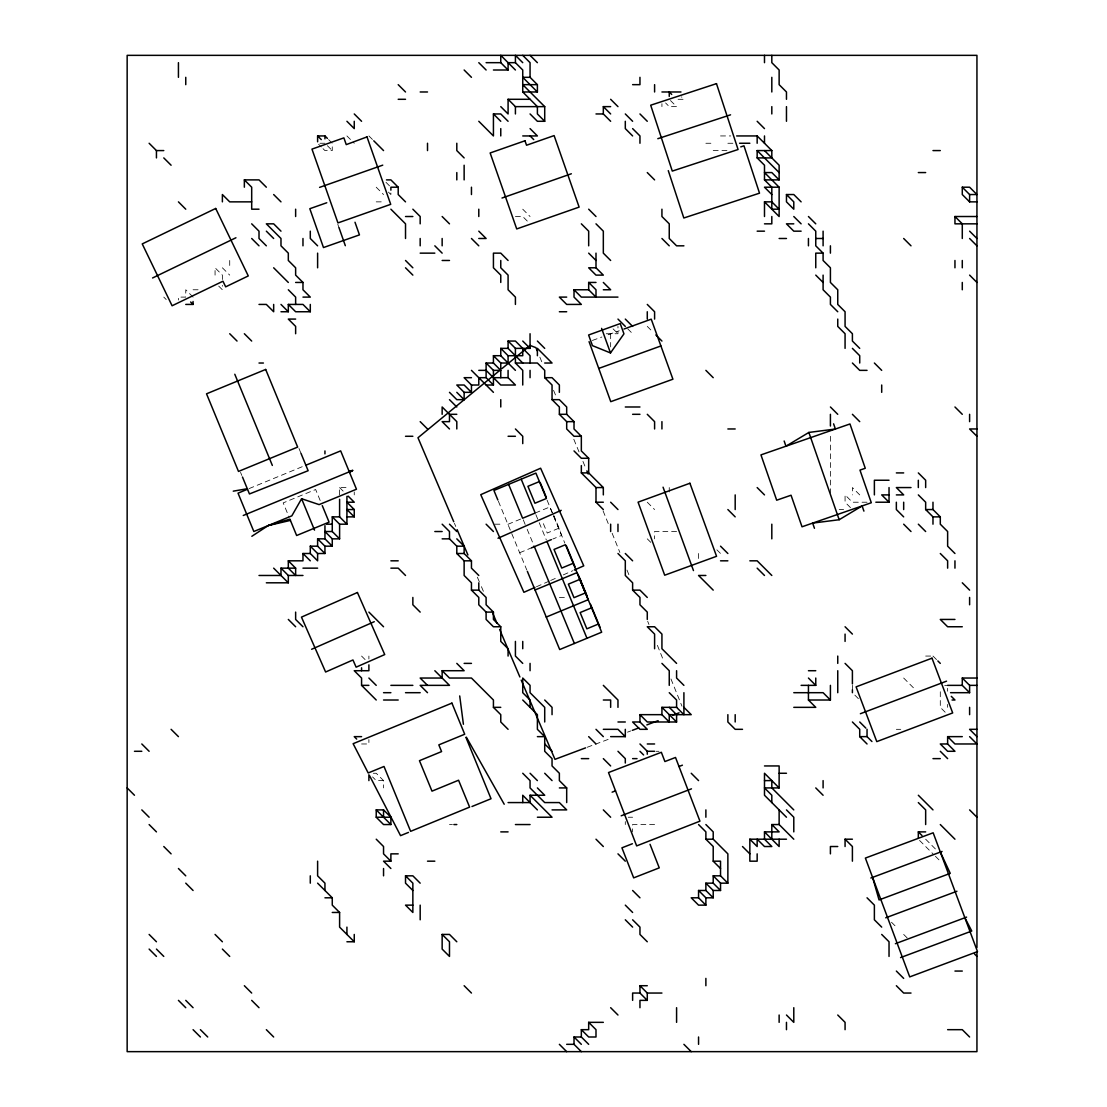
<?xml version="1.0" encoding="UTF-8"?>
<svg xmlns="http://www.w3.org/2000/svg" width="1107" height="1107" viewBox="0 0 1107 1107"><rect width="100%" height="100%" fill="white"/><g stroke="black" fill="none" stroke-linecap="round" stroke-linejoin="round"><path stroke-width="0.75" stroke-dasharray="5 3.75" d="M536.494 586.738L549.1 581.175M550.677 580.469L556.973 577.688M563.283 574.907L572.734 570.728M507.919 524.317L522.601 518.242M535.193 513.025L549.888 506.951L561.65 535.387L552.836 539.026M558.703 528.288L547.245 533.02L542.679 521.964M519.667 552.739L532.896 547.273M249.075 488.602L302.723 466.504M587.208 747.267L593.656 744.845M595.262 744.25L609.763 738.798M627.503 732.156L630.727 730.952M592.356 340.458L601.848 337.026M608.172 334.743L619.256 330.744M678.051 99.298L683.905 99.298L681.469 96.862M720.532 135.94L730.786 135.94M324.946 143.26L317.612 143.26L321.279 146.927M705.879 143.26L713.212 143.26M727.866 143.26L733.72 143.26M328.613 139.593L332.266 143.26L332.266 150.58L324.946 150.58L322.497 148.144M713.212 150.58L727.866 150.58M376.228 201.861L383.548 201.861M515.419 216.515L522.739 216.515L528.842 222.618M193.075 289.771L200.409 289.771M606.249 333.733L617.969 333.733L617.969 326.399M339.6 494.898L339.6 487.564L346.92 487.564M867.044 502.218L852.404 502.218L845.07 494.898L845.07 502.218L852.404 509.552M839.217 509.552L843.603 509.552M494.898 524.192L500.765 524.192M676.585 531.526L654.597 531.526L654.597 538.846M559.367 597.448L566.687 597.448M925.66 656.064L931.513 656.064M944.7 685.358L947.634 685.358M896.352 729.319L900.752 729.319M361.574 743.973L368.894 743.973L368.894 739.573M656.064 751.293L658.997 751.293M373.294 773.267L376.228 773.267L383.548 780.601L383.548 787.921M383.548 780.601L376.228 780.601L372.561 776.934M628.236 817.229L632.623 817.229M449.484 824.549L452.417 824.549M654.597 824.549L632.623 824.549L632.623 831.883M670.468 100.529L676.585 106.632L669.251 106.632L665.598 102.965M859.724 494.898L852.404 487.564L852.404 494.898M647.277 326.399L653.379 332.501M522.739 209.195L530.059 216.515M627.738 328.848L632.623 333.733M613.084 328.848L617.969 333.733M932.98 656.064L936.647 659.717M368.894 135.94L372.561 139.593M945.184 712.23L940.3 707.345L940.3 688.291M903.672 678.038L915.89 690.242M346.92 135.94L354.254 143.26M385.997 182.323L389.65 185.99M388.432 192.092L390.882 194.541L390.882 191.608M376.228 187.208L383.548 194.541M327.381 145.695L332.266 150.58M716.866 549.833L720.532 553.5M854.839 695.127L859.724 700.011M647.277 502.218L654.597 509.552M647.277 538.846L653.379 544.948M925.66 839.203L936.647 850.19M919.543 840.421L932.98 853.857M935.429 856.292L940.3 861.177M891.467 922.228L896.352 927.113M903.672 934.433L908.556 939.317M222.382 267.797L229.716 275.117M218.716 286.104L222.382 289.771L222.382 285.385M193.075 297.105L185.755 289.771L185.755 297.105L178.435 297.105L178.435 300.025M163.781 297.105L166.216 299.54M339.6 487.564L344.485 492.449M361.574 656.064L367.676 662.166M454.423 523.307L455.766 526.475M477.366 577.162L480.742 585.091M481.42 586.668L483.441 591.429M539.842 357.132L543.108 365.019M553.555 390.301L556.171 396.624M573.813 439.285L579.03 451.919M582.946 461.398L586.212 469.299M553.583 514.921L560.377 531.36M547.079 500.156L564.847 543.15M535.857 514.603L546.305 539.884M523.265 519.82L526.531 527.721M527.181 529.298L534.363 546.664M498.371 501.236L526.807 570.008M298.973 448.46L300.855 453.026M320.172 500.502L315.647 489.515L283.198 502.882L289.024 517.011M240.551 472.371L241.824 475.47M603.066 510.811L608.892 525.216M612.129 533.228L619.878 552.448M626.991 570.063L628.942 574.865M647.692 621.318L648.979 624.514M657.392 645.339L663.854 661.349M670.967 678.978L681.967 706.197M337.815 224.32L338.95 227.558M947.634 688.291L947.634 691.225M947.634 704.412L947.634 707.345M852.404 685.358L852.404 689.758M830.416 436.283L830.416 493.431M698.559 553.5L698.559 560.82M669.251 487.564L669.251 491.965M661.931 103.698L661.931 106.632M625.303 821.615L625.303 824.549M610.649 333.733L610.649 346.92M368.894 656.064L368.894 658.997M354.254 491.965L354.254 494.898M229.716 260.477L229.716 267.797M222.382 279.517L222.382 275.117L215.062 267.797L215.062 275.117"/><path stroke-width="1.5" d="M305.878 465.217L340.665 450.881L356.468 489.225L319.107 504.612L301.602 498.731L291.833 515.848L253.835 531.498L238.033 493.155L247.498 489.252M610.483 352.939L623.947 333.857L620.238 323.576L588.606 335.006L592.439 345.633L610.483 352.939L601.613 328.378M499.382 370.72L417.976 437.749L453.745 521.715M502.038 368.52L530.059 345.453L535.926 347.653L537.227 350.808M251.843 536.286L268.268 525.548L289.896 519.128L296.634 535.511L329.083 522.144L322.275 505.622M349.563 472.468L352.676 470.433L348.982 471.084M833.599 423.843L835.398 429.032L808.871 432.436L785.956 446.204L784.157 441.015M814.461 528.302L812.649 523.099L839.175 519.723L862.118 505.941L871.306 502.744L859.973 470.115L865.259 468.275L849.968 423.967L760.952 454.894L776.685 500.212L791.048 495.23L802.022 526.794L862.118 505.941L863.917 511.13M235.943 237.756L152.572 277.968M561.221 510.327L498.012 538.251M534.93 587.43L523.902 592.3L480.756 494.663L540.617 468.219L583.749 565.857L574.298 570.036M374.263 621.705L311.607 649.283M243.263 515.488L352.676 470.433M539.4 481.573L527.928 486.305L534.93 503.228L546.388 498.496L535.899 473.104L493.916 490.456L497.859 500.004M531.429 547.882L551.369 539.635M573.191 563.311L561.733 568.057L554.026 549.446L565.483 544.699L601.668 632.208L559.699 649.546L527.361 571.364M535.055 589.976L577.038 572.623L588.232 599.703L546.263 617.056M591.595 607.826L580.137 612.558L586.848 628.818L598.306 624.085M408.483 832.409L400.554 835.647L369.655 775.855M471.969 806.519L491.024 798.742L465.936 737.414M632.388 843.742L621.926 847.824L633.674 877.865L659.26 867.86L650.03 844.295M612.116 792.169L615.534 790.855L636.65 845.9L699.942 821.159L675.519 757.465L664.906 761.547L661.349 752.29L608.518 772.548L615.534 790.855M678.978 766.501L682.41 765.186M621.179 815.804L691.474 788.834M860.374 713.724L946.54 681.165M585.589 747.875L554.967 759.347L521.231 680.141M632.332 730.343L638.781 727.922M646.834 724.905L658.125 720.671M672.627 715.233L679.075 712.811M870.863 878.017L942.071 851.449M956.932 891.246L885.725 917.814M895.383 943.704L966.591 917.122M900.558 957.597L971.766 931.029L964.861 917.772M624.016 329.014L651.234 319.176L672.918 379.203L610.76 401.675L589.062 341.648M598.749 368.423L660.907 345.965M319.591 187.374L382.745 165.151M326.759 202.747L309.822 208.711L323.479 247.553L359.457 234.892L355.001 222.244M571.35 173.771L502.011 198.028M657.807 138.693L730.551 114.824M740.763 146.871L743.973 145.82L759.513 193.172L683.822 217.996L668.282 170.63M268.268 525.548L290.408 520.401M233.259 491.162L247.29 488.727M486.111 62.67L500.765 62.67L508.085 70.004L508.085 62.67L515.419 62.67L522.739 70.004L522.739 91.978L537.393 106.632L537.393 113.952L544.713 121.286L544.713 106.632L522.739 84.658L537.393 84.658L537.393 91.978L522.739 91.978M493.431 70.004L508.085 70.004M537.393 84.658L530.059 77.324L522.739 77.324L537.393 91.978M632.623 84.658L639.957 84.658L639.957 77.324M420.176 91.978L427.51 91.978M661.931 91.978L680.971 91.978M398.202 99.298L405.522 99.298M500.765 106.632L508.085 113.952L508.085 99.298L530.059 99.298M508.085 99.298L515.419 106.632L544.713 106.632M610.649 121.286L603.329 113.952L603.329 106.632L610.649 106.632M478.791 121.286L493.431 135.94L493.431 113.952L500.765 113.952L508.085 121.286M595.995 113.952L603.329 113.952M544.713 121.286L537.393 121.286L530.059 113.952M317.612 141.793L317.612 135.94L324.946 135.94L327.381 138.375M522.739 135.94L537.393 135.94L530.059 128.606M736.653 135.94L757.16 135.94L771.814 150.58L771.814 157.914L757.16 157.914L757.16 150.58L771.814 150.58M739.587 143.26L749.84 143.26M149.127 143.26L156.447 150.58L163.781 150.58M932.98 150.58L940.3 150.58M918.326 172.567L925.66 172.567M244.356 187.208L244.356 179.888L259.01 179.888L266.344 187.208M386.481 179.888L390.882 179.888L398.202 187.208L398.202 194.541L405.522 201.861M757.16 157.914L764.494 165.234L764.494 179.888L779.134 179.888L779.134 165.234L764.494 150.58M398.202 187.208L390.882 187.208L390.882 190.141M764.494 179.888L771.814 187.208L771.814 209.195L779.134 209.195L771.814 201.861L764.494 201.861L779.134 216.515L779.134 187.208L764.494 187.208L771.814 194.541M962.287 187.208L969.607 187.208L976.941 194.541L969.607 194.541L962.287 187.208L962.287 194.541L969.607 201.861L976.941 201.861M786.468 194.541L793.788 201.861L793.788 209.195L786.468 201.861L786.468 194.541L793.788 194.541L801.122 201.861M251.69 201.861L229.716 201.861L222.382 194.541L222.382 201.861M259.01 209.195L251.69 209.195L251.69 187.208L244.356 179.888M405.522 216.515L412.856 216.515M976.941 223.835L954.954 223.835L954.954 216.515L976.941 216.515M764.494 223.835L771.814 223.835L771.814 216.515M793.788 223.835L786.468 223.835L793.788 231.169L801.122 231.169M757.16 231.169L764.494 231.169M478.791 238.489L486.111 238.489L478.791 231.169M779.134 238.489L786.468 238.489M815.762 238.489L823.096 238.489M683.905 245.823L676.585 245.823L669.251 238.489L669.251 223.835L661.931 216.515L661.931 209.195M420.176 253.143L434.83 253.143M859.724 348.373L852.404 341.053L852.404 333.733L845.07 326.399L845.07 311.745L837.75 304.425L837.75 289.771L830.416 282.451L830.416 267.797L823.096 260.477L823.096 253.143L815.762 253.143L815.762 267.797M442.15 260.477L449.484 260.477M595.995 267.797L588.675 267.797L595.995 275.117L603.329 275.117L595.995 267.797L595.995 253.143M295.638 282.451L302.972 282.451L302.972 289.771L310.292 297.105L302.972 297.105M588.675 282.451L595.995 289.771L595.995 297.105L588.675 289.771L588.675 282.451L595.995 282.451M566.687 297.105L559.367 297.105L566.687 304.425L581.341 304.425L574.021 297.105L574.021 289.771L588.675 289.771M603.329 289.771L610.649 289.771L603.329 282.451M617.969 297.105L581.341 297.105L574.021 289.771M185.755 304.425L193.075 304.425L193.075 301.491M259.01 304.425L266.344 304.425L273.664 311.745L273.664 304.425M280.984 311.745L288.318 311.745L288.318 304.425L302.972 304.425L310.292 311.745L310.292 304.425M310.292 311.745L295.638 311.745L288.318 304.425M559.367 311.745L566.687 311.745M295.638 319.079L288.318 319.079L295.638 326.399L295.638 333.733M522.739 363.027L508.085 348.373L508.085 341.053L515.419 341.053L530.059 355.707L530.059 363.027M515.419 370.361L500.765 355.707L500.765 348.373L508.085 348.373M508.085 341.053L515.419 348.373L530.059 348.373L530.059 333.733M493.431 363.027L486.111 363.027L493.431 370.361L500.765 370.361L493.431 363.027L493.431 355.707L500.765 355.707M500.765 348.373L508.085 355.707L522.739 355.707L522.739 348.373M259.01 363.027L263.411 363.027M493.431 355.707L500.765 363.027L508.085 363.027L508.085 355.707M515.419 348.373L515.419 363.027L537.393 363.027L544.713 370.361L544.713 377.681L552.047 385.015L552.047 399.655L559.367 406.989L559.367 414.309L566.687 421.642L574.021 421.642L574.021 428.963L581.341 436.283L581.341 450.936L588.675 458.27L588.675 472.91L603.329 487.564L603.329 494.898M544.713 363.027L552.047 363.027L537.393 348.373L537.393 355.707M478.791 370.361L486.111 370.361L500.765 385.015L515.419 385.015L508.085 377.681L493.431 377.681M867.044 370.361L859.724 370.361L852.404 363.027M471.457 377.681L464.137 377.681L471.457 385.015L478.791 385.015L478.791 377.681L486.111 377.681L493.431 385.015L486.111 385.015M544.713 377.681L552.047 377.681L559.367 385.015L559.367 392.335M471.457 392.335L464.137 385.015L456.804 385.015L464.137 392.335L471.457 392.335L471.457 385.015M464.137 392.335L464.137 399.655L456.804 399.655L449.484 392.335M552.047 399.655L559.367 399.655L566.687 406.989L566.687 414.309L574.021 421.642M625.303 406.989L639.957 406.989M456.804 414.309L449.484 414.309L449.484 421.642L442.15 421.642L449.484 428.963M559.367 414.309L566.687 414.309M632.623 414.309L639.957 414.309M727.866 428.963L735.186 428.963M976.941 428.963L969.607 428.963L976.941 436.283M405.522 436.283L412.856 436.283M508.085 436.283L515.419 436.283M581.341 436.283L574.021 436.283L566.687 428.963L566.687 421.642M588.675 458.27L581.341 458.27L574.021 450.936M581.341 465.59L581.341 472.91L588.675 472.91M896.352 472.91L903.672 472.91M889.032 480.244L874.378 480.244L874.378 494.898M581.341 472.91L595.995 487.564L603.329 487.564M911.006 487.564L896.352 487.564L903.672 494.898L896.352 494.898M889.032 494.898L881.698 494.898L889.032 502.218L875.845 502.218M595.995 487.564L595.995 502.218L603.329 502.218M354.254 516.872L354.254 509.552L346.92 509.552L354.254 516.872L346.92 516.872M918.326 494.898L925.66 502.218L925.66 509.552L932.98 509.552L940.3 516.872L940.3 524.192L947.634 531.526L947.634 546.18L954.954 553.5M332.266 516.872L339.6 516.872L346.92 524.192L339.6 524.192L332.266 516.872L332.266 531.526L339.6 538.846L332.266 538.846L324.946 531.526L332.266 531.526M925.66 509.552L932.98 516.872L940.3 516.872M326.413 524.192L332.266 524.192M434.83 531.526L442.15 531.526M317.612 553.5L317.612 560.82L310.292 553.5L310.292 546.18L317.612 553.5L324.946 553.5L317.612 546.18L317.612 538.846L324.946 538.846L332.266 546.18L332.266 538.846M442.15 538.846L449.484 538.846L456.804 546.18L464.137 546.18L464.137 553.5L471.457 560.82L471.457 568.154L478.791 575.474M310.292 546.18L317.612 546.18M317.612 538.846L324.946 546.18L332.266 546.18M288.318 560.82L295.638 568.154L295.638 575.474L288.318 568.154L288.318 560.82L302.972 560.82L302.972 553.5L310.292 553.5M456.804 546.18L456.804 553.5L464.137 553.5M390.882 560.82L398.202 560.82M456.804 553.5L464.137 560.82L471.457 560.82M720.532 560.82L727.866 560.82M749.84 560.82L757.16 560.82L771.814 575.474M259.01 575.474L280.984 575.474L280.984 568.154L295.638 568.154M302.972 568.154L317.612 568.154M390.882 568.154L398.202 568.154L405.522 575.474M280.984 568.154L288.318 575.474L302.972 575.474M705.879 575.474L698.559 575.474L713.212 590.128M266.344 582.808L288.318 582.808L288.318 575.474M464.137 560.82L464.137 575.474L471.457 582.808L471.457 590.128L478.791 590.128L486.111 597.448L486.111 604.782L493.431 612.102L493.431 619.436L500.765 626.756L500.765 641.41L508.085 648.73L508.085 656.064M617.969 553.5L625.303 560.82L625.303 575.474L632.623 582.808L632.623 590.128L639.957 590.128L647.277 597.448M471.457 590.128L478.791 597.448L478.791 604.782L486.111 612.102L493.431 612.102M954.954 619.436L940.3 619.436L947.634 626.756L962.287 626.756M500.765 626.756L493.431 626.756L486.111 619.436L486.111 612.102M464.137 663.384L471.457 663.384M427.51 685.358L420.176 678.038L442.15 678.038L442.15 670.717L464.137 670.717L456.804 663.384M808.442 670.717L815.762 670.717M962.287 678.038L969.607 685.358L969.607 692.691L962.287 685.358L962.287 678.038L976.941 678.038M368.894 664.85L368.894 670.717L354.254 670.717L361.574 678.038L361.574 685.358L368.894 685.358M390.882 685.358L412.856 685.358M801.122 685.358L815.762 685.358L815.762 678.038M947.634 685.358L962.287 685.358M969.607 685.358L976.941 685.358M383.548 692.691L390.882 692.691M405.522 692.691L420.176 692.691M793.788 692.691L823.096 692.691L830.416 700.011L830.416 685.358M950.567 692.691L969.607 692.691M383.548 700.011L398.202 700.011M603.329 700.011L610.649 700.011L610.649 707.345M808.442 685.358L808.442 700.011L830.416 700.011M952.034 700.011L954.954 700.011L951.3 696.358M442.15 670.717L449.484 678.038L471.457 678.038L493.431 700.011L493.431 707.345L500.765 707.345M683.905 707.345L691.225 714.665L669.251 714.665L669.251 721.985L661.931 714.665L661.931 707.345L676.585 707.345L683.905 714.665L683.905 692.691M793.788 707.345L815.762 707.345L808.442 700.011M639.957 721.985L632.623 721.985L639.957 729.319L647.277 729.319L639.957 721.985L639.957 714.665L661.931 714.665M617.969 721.985L625.303 721.985M669.251 707.345L676.585 714.665L676.585 721.985L647.277 721.985L639.957 714.665M603.329 729.319L617.969 729.319L625.303 736.639L625.303 729.319M742.506 729.319L735.186 729.319L727.866 721.985L727.866 714.665M976.941 729.319L969.607 729.319L976.941 736.639M361.574 736.639L354.254 736.639L356.689 739.089M537.393 736.639L544.713 736.639L544.713 751.293L552.047 758.627L552.047 765.947L559.367 773.267L559.367 780.601L566.687 787.921L566.687 802.575M610.649 736.639L625.303 736.639M852.404 721.985L859.724 729.319L859.724 736.639L867.044 736.639L871.929 741.524M947.634 743.973L940.3 743.973L947.634 751.293L954.954 751.293L947.634 743.973L947.634 736.639L962.287 736.639M647.277 743.973L654.597 743.973M134.473 751.293L141.807 751.293M639.957 743.973L647.277 751.293L654.597 751.293M581.341 758.627L588.675 758.627M632.623 758.627L637.023 758.627M932.98 758.627L940.3 758.627M764.494 765.947L779.134 765.947L779.134 787.921L764.494 787.921L771.814 795.255L771.814 802.575M779.134 773.267L786.468 773.267M764.494 780.601L771.814 780.601L771.814 787.921L793.788 809.895M559.367 787.921L566.687 787.921M508.085 802.575L530.059 802.575L530.059 795.255L544.713 795.255L537.393 787.921M376.228 809.895L383.548 809.895L390.882 817.229L390.882 824.549L383.548 824.549L376.228 817.229L376.228 809.895L390.882 824.549M552.047 809.895L566.687 809.895L559.367 802.575L544.713 802.575L530.059 787.921L530.059 780.601L522.739 773.267M376.228 817.229L390.882 817.229M537.393 817.229L552.047 817.229L530.059 795.255M453.884 824.549L456.804 824.549M515.419 824.549L530.059 824.549M771.814 839.203L771.814 824.549L779.134 824.549L793.788 839.203M500.765 831.883L508.085 831.883M757.16 853.857L757.16 861.177L749.84 861.177L749.84 839.203L757.16 846.523L757.16 839.203L764.494 846.523L771.814 846.523L764.494 839.203L764.494 831.883L779.134 831.883L771.814 824.549M918.326 837.736L918.326 831.883L925.66 831.883M698.559 824.549L705.879 831.883L705.879 839.203L713.212 839.203L727.866 853.857L727.866 883.165L720.532 883.165L713.212 875.831L713.212 883.165L720.532 890.485L713.212 890.485L705.879 883.165L713.212 883.165M749.84 839.203L786.468 839.203M845.07 846.523L845.07 839.203L852.404 839.203M837.75 846.523L830.416 846.523L830.416 853.857M398.202 853.857L390.882 853.857L390.882 861.177L383.548 861.177L390.882 868.511M427.51 861.177L434.83 861.177M705.879 839.203L713.212 846.523L713.212 861.177L720.532 861.177L720.532 875.831L727.866 883.165M412.856 890.485L405.522 883.165L405.522 875.831L412.856 875.831L420.176 883.165M713.212 875.831L720.532 875.831M698.559 890.485L705.879 890.485L713.212 897.805L705.879 897.805L698.559 890.485L698.559 897.805L705.879 905.139L698.559 905.139L691.225 897.805L698.559 897.805M324.946 897.805L332.266 897.805L332.266 905.139L339.6 912.459L339.6 927.113L354.254 941.766L346.92 941.766M412.856 905.139L405.522 905.139L412.856 912.459L412.856 883.165L405.522 875.831M332.266 912.459L339.6 912.459M442.15 934.433L449.484 941.766L449.484 956.42L442.15 949.086L442.15 934.433L449.484 934.433L456.804 941.766M954.954 971.06L962.287 971.06M639.957 985.714L647.277 993.048L647.277 1000.368L639.957 993.048L639.957 985.714L647.277 985.714M639.957 993.048L632.623 993.048L632.623 1000.368M647.277 993.048L661.931 993.048M911.006 993.048L903.672 993.048L896.352 985.714M647.277 1000.368L639.957 1000.368L639.957 1007.702M588.675 1044.33L581.341 1036.996L581.341 1029.676L588.675 1029.676L588.675 1022.342L603.329 1022.342M947.634 1029.676L962.287 1029.676L969.607 1036.996M581.341 1051.65L574.021 1044.33L574.021 1036.996L581.341 1036.996M566.687 1044.33L574.021 1044.33M954.954 216.515L962.287 223.835L962.287 238.489M969.607 231.169L976.941 238.489M969.607 238.489L976.941 245.823M969.607 275.117L976.941 282.451M903.672 238.489L911.006 245.823M757.16 121.286L764.494 128.606M757.16 150.58L779.134 172.567M779.134 179.888L771.814 172.567L764.494 172.567L779.134 187.208M808.442 216.515L815.762 223.835M808.442 223.835L815.762 231.169L815.762 245.823L823.096 253.143M671.7 94.427L669.251 91.978L669.251 96.378M793.788 216.515L801.122 223.835M954.954 406.989L962.287 414.309M815.762 275.117L823.096 282.451M639.957 113.952L647.277 121.286M837.75 311.745L830.416 304.425L830.416 297.105L823.096 289.771L823.096 275.117M610.649 99.298L617.969 106.632M625.303 113.952L632.623 121.286M874.378 363.027L881.698 370.361M632.623 128.606L639.957 135.94L639.957 143.26M852.404 348.373L859.724 355.707L859.724 363.027M603.329 106.632L610.649 113.952M632.623 135.94L625.303 128.606L625.303 121.286M530.059 55.35L537.393 62.67M647.277 172.567L654.597 179.888M522.739 55.35L530.059 62.67L530.059 77.324M522.739 62.67L515.419 55.35L515.419 62.67M515.419 70.004L500.765 55.35L500.765 62.67M918.326 472.91L925.66 480.244L925.66 487.564M852.404 414.309L859.724 421.642M661.931 238.489L669.251 245.823M830.416 406.989L837.75 414.309M478.791 62.67L486.111 70.004M464.137 70.004L471.457 77.324M530.059 135.94L533.726 139.593M918.326 524.192L925.66 531.526M903.672 516.872L896.352 509.552L896.352 502.218M940.3 553.5L947.634 560.82L947.634 568.154M493.431 113.952L500.765 121.286M588.675 209.195L595.995 216.515M903.672 524.192L911.006 531.526M962.287 582.808L969.607 590.128M595.995 223.835L603.329 231.169L603.329 253.143L610.649 260.477M581.341 223.835L588.675 231.169L588.675 245.823M647.277 304.425L654.597 311.745L654.597 319.079M588.675 253.143L595.995 260.477M705.879 370.361L713.212 377.681M655.828 334.951L661.931 341.053M398.202 84.658L405.522 91.978M464.137 157.914L456.804 150.58L456.804 143.26M625.303 319.079L632.623 326.399M617.969 319.079L625.303 326.399M937.864 660.948L940.3 663.384M757.16 487.564L764.494 494.898M508.085 260.477L500.765 253.143L493.431 253.143L493.431 267.797L500.765 275.117L500.765 282.451M354.254 113.952L361.574 121.286M373.779 140.81L383.548 150.58M471.457 238.489L478.791 245.823M647.277 414.309L654.597 421.642L654.597 428.963M969.607 736.639L976.941 743.973L954.954 743.973L947.634 736.639M346.92 121.286L354.254 128.606L354.254 121.286M442.15 216.515L449.484 223.835M727.866 509.552L735.186 516.872M845.07 626.756L852.404 634.09M412.856 209.195L420.176 216.515L420.176 223.835M537.393 341.053L544.713 348.373M434.83 245.823L442.15 253.143M757.16 568.154L764.494 575.474M940.3 751.293L947.634 758.627M317.612 135.94L321.279 139.593M390.882 209.195L405.522 223.835L405.522 238.489M522.739 341.053L530.059 348.373M845.07 663.384L852.404 670.717L852.404 683.905M720.532 546.18L727.866 553.5M969.607 809.895L976.941 817.229M515.419 363.027L522.739 370.361L522.739 385.015M405.522 260.477L412.856 267.797M405.522 267.797L412.856 275.117M859.724 721.985L865.826 728.102M808.442 678.038L815.762 685.358M859.724 736.639L867.044 743.973M918.326 795.255L932.98 809.895M918.326 802.575L925.66 809.895L925.66 824.549M940.3 824.549L954.954 839.203M610.649 502.218L617.969 509.552M471.457 370.361L493.431 392.335M595.995 502.218L603.329 509.552M515.419 428.963L522.739 436.283L522.739 443.616M918.326 831.883L921.993 835.536M273.664 194.541L280.984 201.861M317.612 245.823L310.292 238.489L310.292 231.169M625.303 553.5L632.623 560.82M456.804 392.335L464.137 399.655M280.984 231.169L273.664 223.835L266.344 223.835L280.984 238.489L280.984 245.823L288.318 253.143L288.318 260.477L295.638 267.797L295.638 275.117L302.972 282.451M449.484 399.655L456.804 406.989M632.623 590.128L639.957 597.448L639.957 604.782L647.277 612.102L647.277 619.436M266.344 231.169L273.664 238.489M251.69 223.835L259.01 231.169L259.01 238.489L266.344 245.823M815.762 787.921L823.096 795.255M974.492 953.971L976.941 956.42M251.69 238.489L259.01 245.823M676.585 663.384L661.931 648.73L661.931 634.09L654.597 626.756L647.277 626.756L654.597 634.09L654.597 648.73M163.781 157.914L171.101 165.234M273.664 267.797L288.318 282.451M845.07 839.203L852.404 846.523L852.404 861.177M288.318 289.771L295.638 297.105L295.638 304.425M420.176 421.642L427.51 428.963M661.931 663.384L669.251 670.717L669.251 685.358M683.905 685.358L676.585 678.038L676.585 670.717M779.134 787.921L764.494 773.267L764.494 795.255L786.468 817.229M178.435 201.861L185.755 209.195M280.984 304.425L288.318 311.745M669.251 692.691L676.585 700.011L676.585 707.345M786.468 809.895L793.788 817.229L793.788 831.883M867.044 897.805L874.378 905.139L874.378 919.792L881.698 927.113M486.111 524.192L493.431 531.526M661.931 707.345L676.585 721.985M881.698 934.433L889.032 941.766L889.032 956.42M764.494 831.883L779.134 846.523L779.134 839.203M449.484 524.192L456.804 531.526M896.352 971.06L903.672 978.394M442.15 524.192L449.484 531.526L449.484 538.846M456.804 538.846L464.137 546.18M603.329 685.358L617.969 700.011L617.969 707.345M691.225 773.267L698.559 780.601M244.356 333.733L251.69 341.053M229.716 333.733L237.036 341.053M742.506 846.523L749.84 853.857M190.639 301.99L193.075 304.425M639.957 751.293L643.61 754.96M705.879 824.549L713.212 831.883L713.212 839.203M595.995 729.319L603.329 736.639M617.969 751.293L625.303 758.627L625.303 763.014M522.739 663.384L515.419 656.064L515.419 641.41M348.138 496.116L354.254 502.218L346.92 502.218L354.254 509.552M588.675 736.639L595.995 743.973M713.212 861.177L720.532 868.511M544.713 700.011L552.047 707.345L552.047 714.665M603.329 758.627L610.649 765.947M522.739 700.011L537.393 714.665L537.393 729.319L544.713 736.639M837.75 1015.022L845.07 1022.342L845.07 1029.676M420.176 612.102L412.856 604.782L412.856 597.448M544.713 743.973L552.047 751.293M603.329 809.895L610.649 817.229M493.431 707.345L500.765 714.665L500.765 721.985L508.085 729.319M544.713 773.267L552.047 780.601M786.468 1015.022L793.788 1022.342L793.788 1007.702M434.83 670.717L449.484 685.358L420.176 685.358L427.51 692.691M617.969 853.857L625.303 861.177M368.894 612.102L383.548 626.756M530.059 773.267L537.393 780.601M595.995 839.203L603.329 846.523M302.972 553.5L310.292 560.82M632.623 890.485L639.957 897.805M537.393 809.895L522.739 795.255L522.739 802.575M625.303 905.139L632.623 912.459M632.623 919.792L639.957 927.113L639.957 934.433L647.277 941.766M273.664 568.154L288.318 582.808M625.303 919.792L632.623 927.113M368.894 678.038L376.228 685.358M302.972 626.756L295.638 619.436L295.638 612.102M361.574 685.358L376.228 700.011M288.318 619.436L295.638 626.756M683.905 1044.33L691.225 1051.65M610.649 1007.702L617.969 1015.022M588.675 1022.342L595.995 1029.676L595.995 1036.996L588.675 1036.996L581.341 1029.676M376.228 839.203L383.548 846.523L383.548 853.857L390.882 861.177M574.021 1036.996L581.341 1044.33M559.367 1044.33L566.687 1051.65M464.137 985.714L471.457 993.048M171.101 729.319L178.435 736.639M317.612 883.165L332.266 897.805M141.807 743.973L149.127 751.293M127.153 787.921L134.473 795.255M141.807 809.895L149.127 817.229M149.127 824.549L156.447 831.883M163.781 846.523L171.101 853.857M178.435 868.511L185.755 875.831M185.755 883.165L193.075 890.485M215.062 934.433L222.382 941.766M222.382 949.086L229.716 956.42M244.356 985.714L251.69 993.048M251.69 1000.368L259.01 1007.702M266.344 1029.676L273.664 1036.996M149.127 934.433L156.447 941.766M156.447 949.086L163.781 956.42M149.127 949.086L156.447 956.42M185.755 1000.368L193.075 1007.702M178.435 1000.368L185.755 1007.702M200.409 1029.676L207.729 1036.996M193.075 1029.676L200.409 1036.996M466.379 737.22L504.211 804.249M940.355 852.086L977.495 951.605L909.719 976.9L902.274 956.96L865.383 858.077L933.159 832.796L940.355 852.086L950.249 873.368L879.055 899.936L872.593 877.381M457.122 529.644L467.915 554.981M492.892 613.61L496.932 623.103M499.631 629.44L519.875 676.972M586.876 470.876L588.177 474.031M566.369 545.862L574.976 566.659M580.566 580.206L585.382 591.844M590.543 604.339L600.036 627.282M521.203 479.179L535.193 513.025L522.601 518.242L508.611 484.382M546.955 541.461L586.973 638.282M534.363 546.664L574.381 643.485M540.23 482.61L546.235 497.168M578.864 576.069L580.815 580.815M585.133 591.235L587.084 595.981M300.993 453.358L308.133 470.71L249.449 493.957L242.461 477.006M301.602 498.731L314.526 530.128M234.795 374.249L272.336 465.424M663.065 487.191L693.466 570.575M345.329 245.685L338.95 227.558M808.871 432.436L839.175 519.709M459.709 695.943L463.404 724.255M976.941 947.62L976.941 55.35L127.153 55.35L127.153 1051.65L976.941 1051.65L976.941 952.02M969.607 194.541L969.607 201.861M969.607 414.309L969.607 421.642M969.607 597.448L969.607 604.782M969.607 707.345L969.607 714.665M962.287 260.477L962.287 267.797M962.287 282.451L962.287 289.771M954.954 260.477L954.954 267.797M954.954 560.82L954.954 568.154M932.98 502.218L932.98 509.552M932.98 516.872L932.98 524.192M918.326 480.244L918.326 487.564M903.672 502.218L903.672 509.552M889.032 487.564L889.032 502.218M881.698 385.015L881.698 392.335M867.044 729.319L867.044 736.639M852.404 689.758L852.404 692.691M845.07 348.373L845.07 333.733L837.75 326.399L837.75 319.079M845.07 634.09L845.07 641.41M837.75 656.064L837.75 663.384M837.75 670.717L837.75 692.691M830.416 245.823L830.416 253.143M830.416 414.309L830.416 426.029M823.096 231.169L823.096 245.823M823.096 780.601L823.096 787.921M808.442 238.489L808.442 245.823M786.468 99.298L786.468 91.978L779.134 84.658L779.134 70.004L771.814 62.67L771.814 55.35M786.468 106.632L786.468 121.286M786.468 1022.342L786.468 1029.676M779.134 809.895L779.134 824.549M779.134 1015.022L779.134 1022.342M771.814 77.324L771.814 91.978M771.814 106.632L771.814 113.952M771.814 524.192L771.814 538.846M764.494 55.35L764.494 62.67M764.494 135.94L764.494 143.26M764.494 201.861L764.494 216.515M757.16 135.94L757.16 143.26M735.186 494.898L735.186 509.552M735.186 714.665L735.186 721.985M720.532 883.165L720.532 890.485M713.212 890.485L713.212 897.805M705.879 809.895L705.879 817.229M705.879 883.165L705.879 890.485M705.879 897.805L705.879 905.139M705.879 978.394L705.879 985.714M698.559 1036.996L698.559 1044.33M676.585 1007.702L676.585 1022.342M661.931 421.642L661.931 428.963M654.597 84.658L654.597 91.978M647.277 311.745L647.277 319.079M647.277 751.293L647.277 754.227M617.969 524.192L617.969 531.526M610.649 524.192L610.649 531.526M544.713 721.985L544.713 707.345L530.059 692.691L530.059 685.358L522.739 678.038L522.739 692.691L530.059 700.011L530.059 707.345M530.059 370.361L530.059 377.681M530.059 663.384L530.059 670.717M522.739 641.41L522.739 648.73M515.419 106.632L515.419 113.952M515.419 304.425L515.419 297.105L508.085 289.771L508.085 275.117L500.765 267.797L500.765 260.477M508.085 370.361L508.085 377.681M500.765 128.606L500.765 135.94M500.765 363.027L500.765 377.681M500.765 399.655L500.765 406.989M493.431 370.361L493.431 385.015M486.111 363.027L486.111 377.681M478.791 209.195L478.791 216.515M478.791 582.808L478.791 590.128M471.457 187.208L471.457 194.541M464.137 165.234L464.137 179.888M456.804 172.567L456.804 179.888M456.804 428.963L456.804 421.642L442.15 406.989L442.15 414.309M442.15 238.489L442.15 245.823M427.51 143.26L427.51 150.58M420.176 238.489L420.176 245.823M420.176 905.139L420.176 919.792M383.548 809.895L383.548 817.229M383.548 868.511L383.548 875.831M368.894 774.734L368.894 780.601M361.574 667.784L361.574 670.717M354.254 934.433L354.254 941.766M346.92 496.365L346.92 524.192M346.92 927.113L346.92 934.433M339.6 499.285L339.6 516.872M339.6 524.192L339.6 538.846M324.946 135.94L324.946 138.859M324.946 450.936L324.946 453.87M324.946 525.659L324.946 538.846M324.946 546.18L324.946 553.5M324.946 890.485L324.946 883.165L317.612 875.831L317.612 861.177M317.612 253.143L317.612 267.797M310.292 875.831L310.292 883.165M302.972 238.489L302.972 245.823M295.638 209.195L295.638 216.515M185.755 77.324L185.755 84.658M178.435 62.67L178.435 77.324M156.447 150.58L156.447 157.914M215.699 208.462L142.236 243.914L172.097 305.767L222.964 281.22L225.676 286.838L248.272 275.934L215.699 208.462M357.423 592.508L301.464 617.125L325.61 672.004L352.953 659.966L356.122 667.161L384.724 654.569L357.423 592.508M579.833 579.39L568.375 584.136L573.98 597.669L585.437 592.937L579.833 579.39M265.68 369.447L206.525 393.815L238.489 471.43L297.658 447.09L265.68 369.447M451.919 703.111L353.133 743.696L368.202 772.977L384.004 766.473L410.642 831.329L469.617 807.114L458.561 780.227L431.993 791.145L419.456 760.689L441.582 751.584L438.829 744.873L464.705 734.245L451.919 703.111M931.997 658.181L856.085 686.866L876.786 741.621L952.684 712.936L931.997 658.181M366.998 136.908L346.256 144.616L343.876 137.877L311.966 149.113L337.939 222.922L390.716 204.338L366.998 136.908M689.91 483.247L638.075 502.163L664.698 575.211L716.561 556.295L689.91 483.247M524.967 140.783L490.138 152.974L516.72 228.941L579.127 207.106L554.109 135.594L526.545 145.238L524.967 140.783M716.478 83.648L650.695 105.207L672.281 171.087L738.078 149.514L716.478 83.648"/></g></svg>
